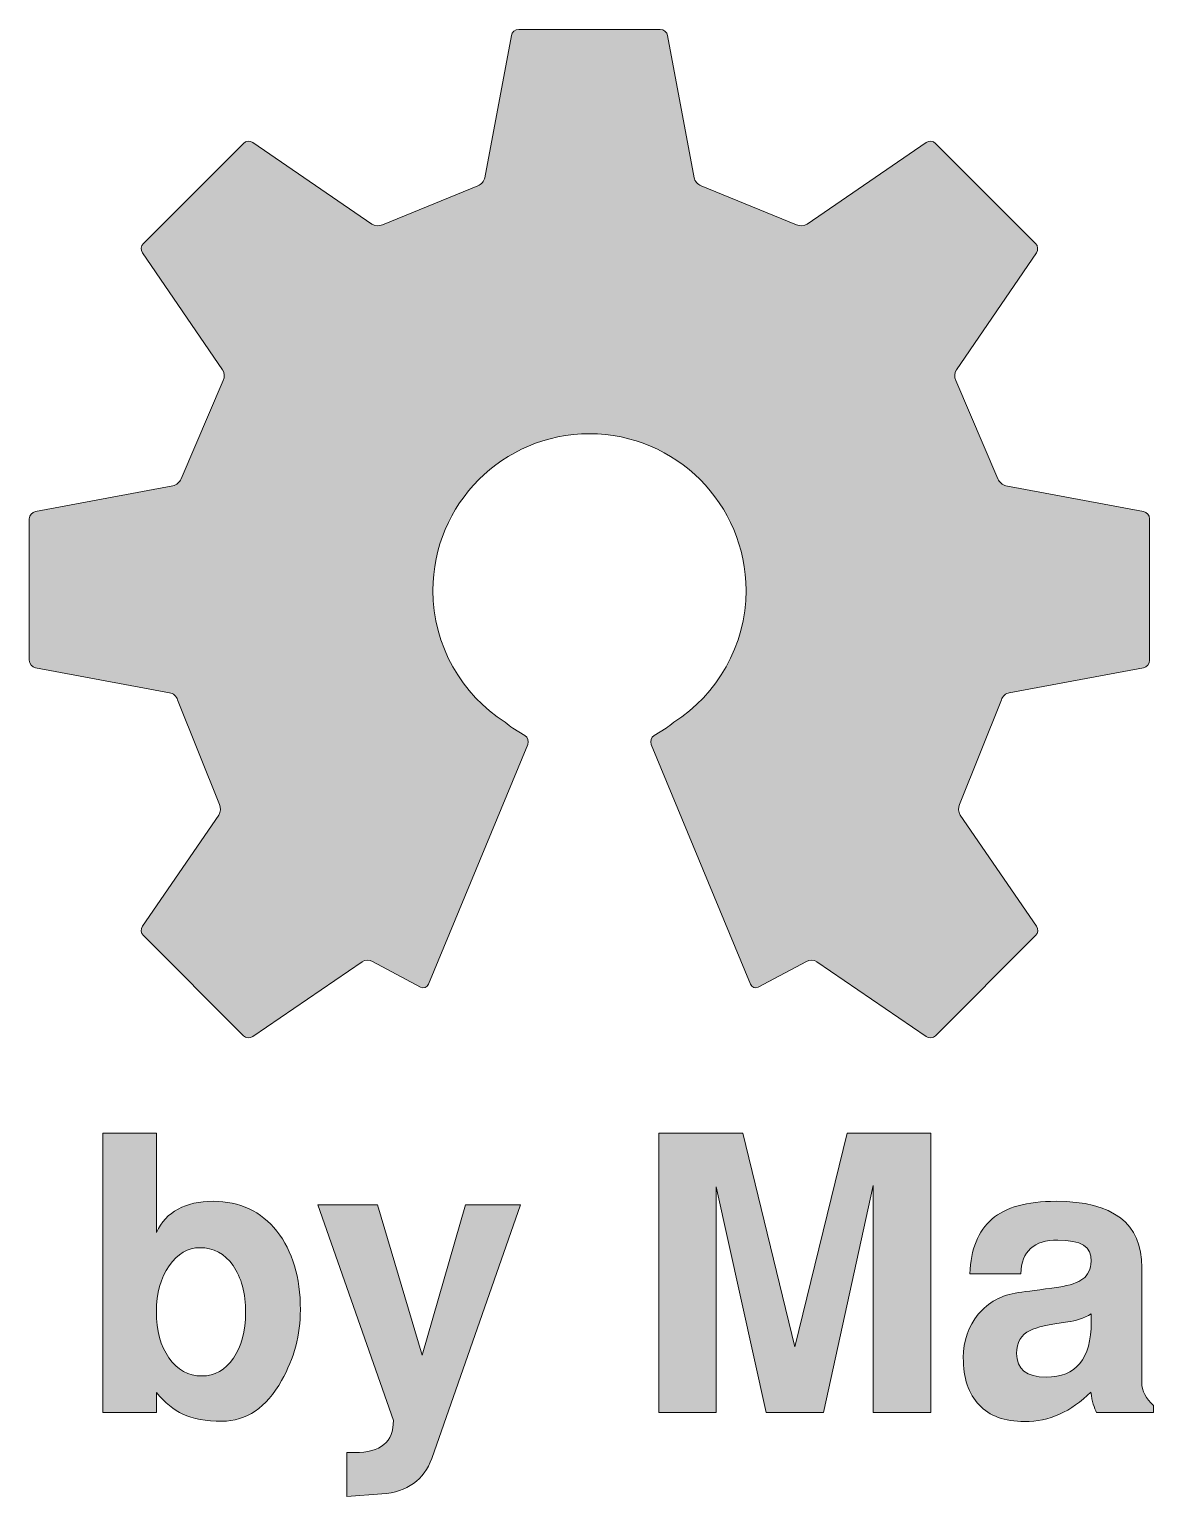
# Model space of a CAD drawing. Header units: inches. Extents: x 0.3 to 5.89, y -3.73 to -0.29.
# Drawn here: x 0.3042 to 0.6712, y -1.5107 to -1.0319 of the extents above; entities that cross this region are included whole.
import ezdxf

# ---------------------------------------------------------------- set-up
doc = ezdxf.new("R2010")
doc.units = ezdxf.units.IN
doc.header["$MEASUREMENT"] = 0
doc.layers.add('Layer 1', color=7, linetype='Continuous')

# ---------------------------------------------------------------- blocks, each defined once
blk = doc.blocks.new('block 7')
at = {"layer": 'Layer 1', "true_color": 0xed1f24}
h = blk.add_hatch(color=240, dxfattribs=at)
h.dxf.hatch_style = 2
edge = h.paths.add_edge_path()
edge.add_spline(control_points=[(0.66787, -1.18919), (0.66787, -1.18919), (0.62298, -1.18084), (0.62298, -1.18084), (0.62189, -1.18064), (0.62069, -1.17961), (0.62033, -1.17855), (0.62033, -1.17855), (0.60656, -1.14645), (0.60656, -1.14645), (0.60605, -1.14546), (0.60615, -1.1439), (0.60678, -1.14298), (0.60678, -1.14298), (0.63293, -1.10486), (0.63293, -1.10486), (0.63356, -1.10394), (0.63344, -1.10255), (0.63265, -1.10176), (0.63265, -1.10176), (0.59998, -1.06909), (0.59998, -1.06909), (0.59919, -1.0683), (0.5978, -1.06817), (0.59688, -1.0688), (0.59688, -1.0688), (0.55809, -1.09542), (0.55809, -1.09542), (0.55717, -1.09605), (0.5556, -1.09616), (0.5546, -1.09567), (0.5546, -1.09567), (0.52347, -1.08293), (0.52347, -1.08293), (0.52242, -1.08258), (0.52139, -1.0814), (0.52118, -1.0803), (0.52118, -1.0803), (0.51254, -1.03387), (0.51254, -1.03387), (0.51234, -1.03277), (0.51126, -1.03188), (0.51015, -1.03188), (0.51015, -1.03188), (0.46394, -1.03188), (0.46394, -1.03188), (0.46282, -1.03188), (0.46174, -1.03277), (0.46154, -1.03387), (0.46154, -1.03387), (0.4529, -1.0803), (0.4529, -1.0803), (0.45269, -1.0814), (0.45167, -1.08258), (0.45061, -1.08293), (0.45061, -1.08293), (0.41948, -1.09567), (0.41948, -1.09567), (0.41848, -1.09616), (0.41691, -1.09605), (0.416, -1.09542), (0.416, -1.09542), (0.3772, -1.0688), (0.3772, -1.0688), (0.37628, -1.06817), (0.37488, -1.0683), (0.3741, -1.06909), (0.3741, -1.06909), (0.34143, -1.10176), (0.34143, -1.10176), (0.34064, -1.10255), (0.34051, -1.10394), (0.34114, -1.10486), (0.34114, -1.10486), (0.3673, -1.14298), (0.3673, -1.14298), (0.36793, -1.1439), (0.36803, -1.14546), (0.36751, -1.14645), (0.36751, -1.14645), (0.35375, -1.17855), (0.35375, -1.17855), (0.35339, -1.17961), (0.35219, -1.18064), (0.35109, -1.18084), (0.35109, -1.18084), (0.3062, -1.18919), (0.3062, -1.18919), (0.30511, -1.1894), (0.30421, -1.19047), (0.30421, -1.19159), (0.30421, -1.19159), (0.30421, -1.23779), (0.30421, -1.23779), (0.30421, -1.23891), (0.30511, -1.24), (0.30621, -1.24019), (0.30621, -1.24019), (0.35, -1.24835), (0.35, -1.24835), (0.35109, -1.24854), (0.35226, -1.24959), (0.35259, -1.25064), (0.35259, -1.25064), (0.36627, -1.28479), (0.36627, -1.28479), (0.36675, -1.28579), (0.36664, -1.28736), (0.36601, -1.28828), (0.36601, -1.28828), (0.34114, -1.32453), (0.34114, -1.32453), (0.34051, -1.32545), (0.34064, -1.32684), (0.34142, -1.32763), (0.34142, -1.32763), (0.3741, -1.36031), (0.3741, -1.36031), (0.37488, -1.36108), (0.37628, -1.36122), (0.3772, -1.36059), (0.3772, -1.36059), (0.41281, -1.33615), (0.41281, -1.33615), (0.41373, -1.33552), (0.41526, -1.33547), (0.41622, -1.33603), (0.41622, -1.33603), (0.43193, -1.34442), (0.43193, -1.34442), (0.43292, -1.34493), (0.43408, -1.3445), (0.4345, -1.34347), (0.4345, -1.34347), (0.46689, -1.26523), (0.46689, -1.26523), (0.46731, -1.2642), (0.46689, -1.26289), (0.46594, -1.26232), (0.46594, -1.26232), (0.462, -1.25991), (0.462, -1.25991), (0.46128, -1.25946), (0.46029, -1.25869), (0.45952, -1.258), (0.44535, -1.24893), (0.43594, -1.23304), (0.43594, -1.21496), (0.43594, -1.18673), (0.45881, -1.16386), (0.48703, -1.16386), (0.51526, -1.16386), (0.53813, -1.18673), (0.53813, -1.21496), (0.53813, -1.23304), (0.52873, -1.24893), (0.51455, -1.258), (0.51378, -1.25869), (0.5128, -1.25946), (0.51207, -1.25991), (0.51207, -1.25991), (0.50814, -1.26232), (0.50814, -1.26232), (0.5072, -1.26289), (0.50676, -1.2642), (0.50719, -1.26523), (0.50719, -1.26523), (0.53956, -1.34347), (0.53956, -1.34347), (0.53999, -1.3445), (0.54115, -1.34493), (0.54215, -1.34442), (0.54215, -1.34442), (0.55785, -1.33604), (0.55785, -1.33604), (0.55881, -1.33547), (0.56034, -1.33552), (0.56127, -1.33615), (0.56127, -1.33615), (0.59688, -1.36059), (0.59688, -1.36059), (0.59779, -1.36122), (0.59919, -1.36108), (0.59998, -1.36031), (0.59998, -1.36031), (0.63265, -1.32763), (0.63265, -1.32763), (0.63344, -1.32685), (0.63357, -1.32545), (0.63293, -1.32454), (0.63293, -1.32454), (0.60806, -1.28828), (0.60806, -1.28828), (0.60744, -1.28737), (0.60731, -1.2858), (0.6078, -1.2848), (0.6078, -1.2848), (0.62147, -1.25064), (0.62147, -1.25064), (0.62181, -1.24959), (0.62297, -1.24854), (0.62407, -1.24835), (0.62407, -1.24835), (0.66787, -1.24019), (0.66787, -1.24019), (0.66896, -1.24), (0.66985, -1.23892), (0.66985, -1.23779), (0.66985, -1.23779), (0.66986, -1.19159), (0.66986, -1.19159), (0.66987, -1.19047), (0.66897, -1.1894), (0.66787, -1.18919)], knot_values=[0, 0, 0, 0, 0.013889, 0.013889, 0.013889, 0.027778, 0.027778, 0.027778, 0.041667, 0.041667, 0.041667, 0.055556, 0.055556, 0.055556, 0.069444, 0.069444, 0.069444, 0.083333, 0.083333, 0.083333, 0.097222, 0.097222, 0.097222, 0.111111, 0.111111, 0.111111, 0.125, 0.125, 0.125, 0.138889, 0.138889, 0.138889, 0.152778, 0.152778, 0.152778, 0.166667, 0.166667, 0.166667, 0.180556, 0.180556, 0.180556, 0.194444, 0.194444, 0.194444, 0.208333, 0.208333, 0.208333, 0.222222, 0.222222, 0.222222, 0.236111, 0.236111, 0.236111, 0.25, 0.25, 0.25, 0.263889, 0.263889, 0.263889, 0.277778, 0.277778, 0.277778, 0.291667, 0.291667, 0.291667, 0.305556, 0.305556, 0.305556, 0.319444, 0.319444, 0.319444, 0.333333, 0.333333, 0.333333, 0.347222, 0.347222, 0.347222, 0.361111, 0.361111, 0.361111, 0.375, 0.375, 0.375, 0.388889, 0.388889, 0.388889, 0.402778, 0.402778, 0.402778, 0.416667, 0.416667, 0.416667, 0.430556, 0.430556, 0.430556, 0.444444, 0.444444, 0.444444, 0.458333, 0.458333, 0.458333, 0.472222, 0.472222, 0.472222, 0.486111, 0.486111, 0.486111, 0.5, 0.5, 0.5, 0.513889, 0.513889, 0.513889, 0.527778, 0.527778, 0.527778, 0.541667, 0.541667, 0.541667, 0.555556, 0.555556, 0.555556, 0.569444, 0.569444, 0.569444, 0.583333, 0.583333, 0.583333, 0.597222, 0.597222, 0.597222, 0.611111, 0.611111, 0.611111, 0.625, 0.625, 0.625, 0.638889, 0.638889, 0.638889, 0.652778, 0.652778, 0.652778, 0.666667, 0.666667, 0.666667, 0.680556, 0.680556, 0.680556, 0.694444, 0.694444, 0.694444, 0.708333, 0.708333, 0.708333, 0.722222, 0.722222, 0.722222, 0.736111, 0.736111, 0.736111, 0.75, 0.75, 0.75, 0.763889, 0.763889, 0.763889, 0.777778, 0.777778, 0.777778, 0.791667, 0.791667, 0.791667, 0.805556, 0.805556, 0.805556, 0.819444, 0.819444, 0.819444, 0.833333, 0.833333, 0.833333, 0.847222, 0.847222, 0.847222, 0.861111, 0.861111, 0.861111, 0.875, 0.875, 0.875, 0.888889, 0.888889, 0.888889, 0.902778, 0.902778, 0.902778, 0.916667, 0.916667, 0.916667, 0.930556, 0.930556, 0.930556, 0.944444, 0.944444, 0.944444, 0.958333, 0.958333, 0.958333, 0.972222, 0.972222, 0.972222, 0.986111, 0.986111, 0.986111, 0.986111], degree=3, periodic=0)
edge.add_line((0.66787, -1.18919), (0.66787, -1.18919))
at = {"layer": 'Layer 1', "lineweight": 0}
blk.add_open_spline([(0.66787, -1.18919), (0.66787, -1.18919), (0.62298, -1.18084), (0.62298, -1.18084), (0.62189, -1.18064), (0.62069, -1.17961), (0.62033, -1.17855), (0.62033, -1.17855), (0.60656, -1.14645), (0.60656, -1.14645), (0.60605, -1.14546), (0.60615, -1.1439), (0.60678, -1.14298), (0.60678, -1.14298), (0.63293, -1.10486), (0.63293, -1.10486), (0.63356, -1.10394), (0.63344, -1.10255), (0.63265, -1.10176), (0.63265, -1.10176), (0.59998, -1.06909), (0.59998, -1.06909), (0.59919, -1.0683), (0.5978, -1.06817), (0.59688, -1.0688), (0.59688, -1.0688), (0.55809, -1.09542), (0.55809, -1.09542), (0.55717, -1.09605), (0.5556, -1.09616), (0.5546, -1.09567), (0.5546, -1.09567), (0.52347, -1.08293), (0.52347, -1.08293), (0.52242, -1.08258), (0.52139, -1.0814), (0.52118, -1.0803), (0.52118, -1.0803), (0.51254, -1.03387), (0.51254, -1.03387), (0.51234, -1.03277), (0.51126, -1.03188), (0.51015, -1.03188), (0.51015, -1.03188), (0.46394, -1.03188), (0.46394, -1.03188), (0.46282, -1.03188), (0.46174, -1.03277), (0.46154, -1.03387), (0.46154, -1.03387), (0.4529, -1.0803), (0.4529, -1.0803), (0.45269, -1.0814), (0.45167, -1.08258), (0.45061, -1.08293), (0.45061, -1.08293), (0.41948, -1.09567), (0.41948, -1.09567), (0.41848, -1.09616), (0.41691, -1.09605), (0.416, -1.09542), (0.416, -1.09542), (0.3772, -1.0688), (0.3772, -1.0688), (0.37628, -1.06817), (0.37488, -1.0683), (0.3741, -1.06909), (0.3741, -1.06909), (0.34143, -1.10176), (0.34143, -1.10176), (0.34064, -1.10255), (0.34051, -1.10394), (0.34114, -1.10486), (0.34114, -1.10486), (0.3673, -1.14298), (0.3673, -1.14298), (0.36793, -1.1439), (0.36803, -1.14546), (0.36751, -1.14645), (0.36751, -1.14645), (0.35375, -1.17855), (0.35375, -1.17855), (0.35339, -1.17961), (0.35219, -1.18064), (0.35109, -1.18084), (0.35109, -1.18084), (0.3062, -1.18919), (0.3062, -1.18919), (0.30511, -1.1894), (0.30421, -1.19047), (0.30421, -1.19159), (0.30421, -1.19159), (0.30421, -1.23779), (0.30421, -1.23779), (0.30421, -1.23891), (0.30511, -1.24), (0.30621, -1.24019), (0.30621, -1.24019), (0.35, -1.24835), (0.35, -1.24835), (0.35109, -1.24854), (0.35226, -1.24959), (0.35259, -1.25064), (0.35259, -1.25064), (0.36627, -1.28479), (0.36627, -1.28479), (0.36675, -1.28579), (0.36664, -1.28736), (0.36601, -1.28828), (0.36601, -1.28828), (0.34114, -1.32453), (0.34114, -1.32453), (0.34051, -1.32545), (0.34064, -1.32684), (0.34142, -1.32763), (0.34142, -1.32763), (0.3741, -1.36031), (0.3741, -1.36031), (0.37488, -1.36108), (0.37628, -1.36122), (0.3772, -1.36059), (0.3772, -1.36059), (0.41281, -1.33615), (0.41281, -1.33615), (0.41373, -1.33552), (0.41526, -1.33547), (0.41622, -1.33603), (0.41622, -1.33603), (0.43193, -1.34442), (0.43193, -1.34442), (0.43292, -1.34493), (0.43408, -1.3445), (0.4345, -1.34347), (0.4345, -1.34347), (0.46689, -1.26523), (0.46689, -1.26523), (0.46731, -1.2642), (0.46689, -1.26289), (0.46594, -1.26232), (0.46594, -1.26232), (0.462, -1.25991), (0.462, -1.25991), (0.46128, -1.25946), (0.46029, -1.25869), (0.45952, -1.258), (0.44535, -1.24893), (0.43594, -1.23304), (0.43594, -1.21496), (0.43594, -1.18673), (0.45881, -1.16386), (0.48703, -1.16386), (0.51526, -1.16386), (0.53813, -1.18673), (0.53813, -1.21496), (0.53813, -1.23304), (0.52873, -1.24893), (0.51455, -1.258), (0.51378, -1.25869), (0.5128, -1.25946), (0.51207, -1.25991), (0.51207, -1.25991), (0.50814, -1.26232), (0.50814, -1.26232), (0.5072, -1.26289), (0.50676, -1.2642), (0.50719, -1.26523), (0.50719, -1.26523), (0.53956, -1.34347), (0.53956, -1.34347), (0.53999, -1.3445), (0.54115, -1.34493), (0.54215, -1.34442), (0.54215, -1.34442), (0.55785, -1.33604), (0.55785, -1.33604), (0.55881, -1.33547), (0.56034, -1.33552), (0.56127, -1.33615), (0.56127, -1.33615), (0.59688, -1.36059), (0.59688, -1.36059), (0.59779, -1.36122), (0.59919, -1.36108), (0.59998, -1.36031), (0.59998, -1.36031), (0.63265, -1.32763), (0.63265, -1.32763), (0.63344, -1.32685), (0.63357, -1.32545), (0.63293, -1.32454), (0.63293, -1.32454), (0.60806, -1.28828), (0.60806, -1.28828), (0.60744, -1.28737), (0.60731, -1.2858), (0.6078, -1.2848), (0.6078, -1.2848), (0.62147, -1.25064), (0.62147, -1.25064), (0.62181, -1.24959), (0.62297, -1.24854), (0.62407, -1.24835), (0.62407, -1.24835), (0.66787, -1.24019), (0.66787, -1.24019), (0.66896, -1.24), (0.66985, -1.23892), (0.66985, -1.23779), (0.66985, -1.23779), (0.66986, -1.19159), (0.66986, -1.19159), (0.66987, -1.19047), (0.66897, -1.1894), (0.66787, -1.18919)], degree=3, knots=[0, 0, 0, 0, 1, 1, 1, 2, 2, 2, 3, 3, 3, 4, 4, 4, 5, 5, 5, 6, 6, 6, 7, 7, 7, 8, 8, 8, 9, 9, 9, 10, 10, 10, 11, 11, 11, 12, 12, 12, 13, 13, 13, 14, 14, 14, 15, 15, 15, 16, 16, 16, 17, 17, 17, 18, 18, 18, 19, 19, 19, 20, 20, 20, 21, 21, 21, 22, 22, 22, 23, 23, 23, 24, 24, 24, 25, 25, 25, 26, 26, 26, 27, 27, 27, 28, 28, 28, 29, 29, 29, 30, 30, 30, 31, 31, 31, 32, 32, 32, 33, 33, 33, 34, 34, 34, 35, 35, 35, 36, 36, 36, 37, 37, 37, 38, 38, 38, 39, 39, 39, 40, 40, 40, 41, 41, 41, 42, 42, 42, 43, 43, 43, 44, 44, 44, 45, 45, 45, 46, 46, 46, 47, 47, 47, 48, 48, 48, 49, 49, 49, 50, 50, 50, 51, 51, 51, 52, 52, 52, 53, 53, 53, 54, 54, 54, 55, 55, 55, 56, 56, 56, 57, 57, 57, 58, 58, 58, 59, 59, 59, 60, 60, 60, 61, 61, 61, 62, 62, 62, 63, 63, 63, 64, 64, 64, 65, 65, 65, 66, 66, 66, 67, 67, 67, 68, 68, 68, 69, 69, 69, 70, 70, 70, 71, 71, 71, 71], dxfattribs=at)
blk = doc.blocks.new('block 10')
at = {"layer": 'Layer 1', "true_color": 0xed1f24}
h = blk.add_hatch(color=240, dxfattribs=at)
h.dxf.hatch_style = 2
edge = h.paths.add_edge_path()
edge.add_spline(control_points=[(0.39268, -1.44971), (0.39268, -1.45788), (0.39063, -1.46558), (0.38656, -1.47283), (0.38155, -1.48167), (0.37505, -1.48608), (0.36705, -1.48608), (0.36188, -1.48608), (0.35763, -1.48533), (0.3543, -1.48383), (0.35139, -1.48242), (0.34851, -1.48004), (0.34568, -1.47671), (0.34568, -1.47671), (0.34568, -1.48321), (0.34568, -1.48321), (0.34568, -1.48321), (0.32818, -1.48321), (0.32818, -1.48321), (0.32818, -1.48321), (0.32818, -1.39208), (0.32818, -1.39208), (0.32818, -1.39208), (0.34568, -1.39208), (0.34568, -1.39208), (0.34568, -1.39208), (0.34568, -1.42446), (0.34568, -1.42446), (0.34892, -1.41771), (0.3551, -1.41433), (0.36418, -1.41433), (0.37292, -1.41433), (0.37986, -1.41758), (0.38499, -1.42409), (0.39012, -1.43058), (0.39268, -1.43913), (0.39268, -1.44971)], knot_values=[0, 0, 0, 0, 1, 1, 1, 2, 2, 2, 3, 3, 3, 4, 4, 4, 5, 5, 5, 6, 6, 6, 7, 7, 7, 8, 8, 8, 9, 9, 9, 10, 10, 10, 11, 11, 11, 12, 12, 12, 12], degree=3, periodic=1)
edge = h.paths.add_edge_path()
edge.add_spline(control_points=[(0.3748, -1.45071), (0.3748, -1.4443), (0.37343, -1.43915), (0.37069, -1.43527), (0.36795, -1.4314), (0.36435, -1.42946), (0.35986, -1.42946), (0.35596, -1.42946), (0.35263, -1.43144), (0.34985, -1.4354), (0.34707, -1.43936), (0.34568, -1.44434), (0.34568, -1.45033), (0.34568, -1.4565), (0.34705, -1.46154), (0.34979, -1.46546), (0.35253, -1.46937), (0.35609, -1.47133), (0.36049, -1.47133), (0.36472, -1.47133), (0.36816, -1.46939), (0.37082, -1.46552), (0.37347, -1.46164), (0.3748, -1.45671), (0.3748, -1.45071)], knot_values=[0, 0, 0, 0, 1, 1, 1, 2, 2, 2, 3, 3, 3, 4, 4, 4, 5, 5, 5, 6, 6, 6, 7, 7, 7, 8, 8, 8, 8], degree=3, periodic=1)
h = blk.add_hatch(color=240, dxfattribs=at)
h.dxf.hatch_style = 2
h.paths.add_polyline_path([(0.59844, -1.48321), (0.57968, -1.48321), (0.57968, -1.40921), (0.56344, -1.48321), (0.54468, -1.48321), (0.52843, -1.40959), (0.52843, -1.48321), (0.50968, -1.48321), (0.50968, -1.39208), (0.53712, -1.39208), (0.55405, -1.46185), (0.57116, -1.39208), (0.59844, -1.39208)])
h = blk.add_hatch(color=240, dxfattribs=at)
h.dxf.hatch_style = 2
edge = h.paths.add_edge_path()
edge.add_spline(control_points=[(0.46455, -1.41546), (0.46455, -1.41546), (0.43555, -1.49821), (0.43555, -1.49821), (0.43305, -1.50529), (0.42763, -1.50917), (0.4193, -1.50983), (0.4193, -1.50983), (0.4078, -1.51071), (0.4078, -1.51071), (0.4078, -1.51071), (0.4078, -1.49633), (0.4078, -1.49633), (0.4078, -1.49633), (0.41043, -1.49633), (0.41043, -1.49633), (0.41884, -1.49633), (0.42306, -1.49283), (0.42306, -1.48583), (0.42306, -1.48583), (0.39842, -1.41546), (0.39842, -1.41546), (0.39842, -1.41546), (0.4178, -1.41546), (0.4178, -1.41546), (0.4178, -1.41546), (0.43243, -1.46459), (0.43243, -1.46459), (0.43243, -1.46459), (0.44655, -1.41546), (0.44655, -1.41546), (0.44655, -1.41546), (0.46455, -1.41546), (0.46455, -1.41546)], knot_values=[0, 0, 0, 0, 1, 1, 1, 2, 2, 2, 3, 3, 3, 4, 4, 4, 5, 5, 5, 6, 6, 6, 7, 7, 7, 8, 8, 8, 9, 9, 9, 10, 10, 10, 11, 11, 11, 11], degree=3, periodic=1)
h = blk.add_hatch(color=240, dxfattribs=at)
h.dxf.hatch_style = 2
edge = h.paths.add_edge_path()
edge.add_spline(control_points=[(0.67118, -1.48321), (0.67118, -1.48321), (0.65256, -1.48321), (0.65256, -1.48321), (0.65173, -1.48188), (0.6511, -1.47967), (0.65068, -1.47658), (0.64427, -1.483), (0.63706, -1.48621), (0.62906, -1.48621), (0.62256, -1.48621), (0.6176, -1.4844), (0.61418, -1.48077), (0.61077, -1.47715), (0.60906, -1.472), (0.60906, -1.46533), (0.60906, -1.45983), (0.61068, -1.45513), (0.61393, -1.45121), (0.61718, -1.44729), (0.62155, -1.44492), (0.62705, -1.44409), (0.62964, -1.44375), (0.63401, -1.44317), (0.64018, -1.44234), (0.64385, -1.44175), (0.6465, -1.44086), (0.64812, -1.43964), (0.64975, -1.43844), (0.65064, -1.4365), (0.65081, -1.43383), (0.65106, -1.42925), (0.64743, -1.42696), (0.63993, -1.42696), (0.6321, -1.42696), (0.62806, -1.43062), (0.62781, -1.43796), (0.62781, -1.43796), (0.61118, -1.43796), (0.61118, -1.43796), (0.61151, -1.42996), (0.61391, -1.42402), (0.61837, -1.42015), (0.62283, -1.41627), (0.62981, -1.41433), (0.63931, -1.41433), (0.65797, -1.41433), (0.66731, -1.42154), (0.66731, -1.43596), (0.66731, -1.43596), (0.66731, -1.47333), (0.66731, -1.47333), (0.66731, -1.47625), (0.6686, -1.47879), (0.67118, -1.48096), (0.67118, -1.48096), (0.67118, -1.48321), (0.67118, -1.48321)], knot_values=[0, 0, 0, 0, 1, 1, 1, 2, 2, 2, 3, 3, 3, 4, 4, 4, 5, 5, 5, 6, 6, 6, 7, 7, 7, 8, 8, 8, 9, 9, 9, 10, 10, 10, 11, 11, 11, 12, 12, 12, 13, 13, 13, 14, 14, 14, 15, 15, 15, 16, 16, 16, 17, 17, 17, 18, 18, 18, 19, 19, 19, 19], degree=3, periodic=1)
edge = h.paths.add_edge_path()
edge.add_spline(control_points=[(0.65081, -1.45371), (0.65081, -1.45371), (0.65081, -1.45108), (0.65081, -1.45108), (0.6483, -1.4525), (0.64574, -1.45338), (0.64314, -1.45371), (0.63703, -1.45446), (0.63293, -1.45538), (0.63083, -1.45646), (0.6279, -1.45788), (0.62643, -1.46037), (0.62643, -1.46396), (0.62643, -1.46913), (0.62966, -1.47171), (0.63611, -1.47171), (0.64591, -1.47171), (0.65081, -1.46571), (0.65081, -1.45371)], knot_values=[0, 0, 0, 0, 1, 1, 1, 2, 2, 2, 3, 3, 3, 4, 4, 4, 5, 5, 5, 6, 6, 6, 6], degree=3, periodic=1)
at = {"layer": 'Layer 1', "lineweight": 0}
blk.add_lwpolyline([(0.59844, -1.48321), (0.57968, -1.48321), (0.57968, -1.40921), (0.56344, -1.48321), (0.54468, -1.48321), (0.52843, -1.40959), (0.52843, -1.48321), (0.50968, -1.48321), (0.50968, -1.39208), (0.53712, -1.39208), (0.55405, -1.46185), (0.57116, -1.39208), (0.59844, -1.39208), (0.59844, -1.48321)], dxfattribs=at)
for points, knots in [([(0.39268, -1.44971), (0.39268, -1.45788), (0.39063, -1.46558), (0.38656, -1.47283), (0.38155, -1.48167), (0.37505, -1.48608), (0.36705, -1.48608), (0.36188, -1.48608), (0.35763, -1.48533), (0.3543, -1.48383), (0.35139, -1.48242), (0.34851, -1.48004), (0.34568, -1.47671), (0.34568, -1.47671), (0.34568, -1.48321), (0.34568, -1.48321), (0.34568, -1.48321), (0.32818, -1.48321), (0.32818, -1.48321), (0.32818, -1.48321), (0.32818, -1.39208), (0.32818, -1.39208), (0.32818, -1.39208), (0.34568, -1.39208), (0.34568, -1.39208), (0.34568, -1.39208), (0.34568, -1.42446), (0.34568, -1.42446), (0.34892, -1.41771), (0.3551, -1.41433), (0.36418, -1.41433), (0.37292, -1.41433), (0.37986, -1.41758), (0.38499, -1.42409), (0.39012, -1.43058), (0.39268, -1.43913), (0.39268, -1.44971)], [0, 0, 0, 0, 1, 1, 1, 2, 2, 2, 3, 3, 3, 4, 4, 4, 5, 5, 5, 6, 6, 6, 7, 7, 7, 8, 8, 8, 9, 9, 9, 10, 10, 10, 11, 11, 11, 12, 12, 12, 12]), ([(0.46455, -1.41546), (0.46455, -1.41546), (0.43555, -1.49821), (0.43555, -1.49821), (0.43305, -1.50529), (0.42763, -1.50917), (0.4193, -1.50983), (0.4193, -1.50983), (0.4078, -1.51071), (0.4078, -1.51071), (0.4078, -1.51071), (0.4078, -1.49633), (0.4078, -1.49633), (0.4078, -1.49633), (0.41043, -1.49633), (0.41043, -1.49633), (0.41884, -1.49633), (0.42306, -1.49283), (0.42306, -1.48583), (0.42306, -1.48583), (0.39842, -1.41546), (0.39842, -1.41546), (0.39842, -1.41546), (0.4178, -1.41546), (0.4178, -1.41546), (0.4178, -1.41546), (0.43243, -1.46459), (0.43243, -1.46459), (0.43243, -1.46459), (0.44655, -1.41546), (0.44655, -1.41546), (0.44655, -1.41546), (0.46455, -1.41546), (0.46455, -1.41546)], [0, 0, 0, 0, 1, 1, 1, 2, 2, 2, 3, 3, 3, 4, 4, 4, 5, 5, 5, 6, 6, 6, 7, 7, 7, 8, 8, 8, 9, 9, 9, 10, 10, 10, 11, 11, 11, 11]), ([(0.67118, -1.48321), (0.67118, -1.48321), (0.65256, -1.48321), (0.65256, -1.48321), (0.65173, -1.48188), (0.6511, -1.47967), (0.65068, -1.47658), (0.64427, -1.483), (0.63706, -1.48621), (0.62906, -1.48621), (0.62256, -1.48621), (0.6176, -1.4844), (0.61418, -1.48077), (0.61077, -1.47715), (0.60906, -1.472), (0.60906, -1.46533), (0.60906, -1.45983), (0.61068, -1.45513), (0.61393, -1.45121), (0.61718, -1.44729), (0.62155, -1.44492), (0.62705, -1.44409), (0.62964, -1.44375), (0.63401, -1.44317), (0.64018, -1.44234), (0.64385, -1.44175), (0.6465, -1.44086), (0.64812, -1.43964), (0.64975, -1.43844), (0.65064, -1.4365), (0.65081, -1.43383), (0.65106, -1.42925), (0.64743, -1.42696), (0.63993, -1.42696), (0.6321, -1.42696), (0.62806, -1.43062), (0.62781, -1.43796), (0.62781, -1.43796), (0.61118, -1.43796), (0.61118, -1.43796), (0.61151, -1.42996), (0.61391, -1.42402), (0.61837, -1.42015), (0.62283, -1.41627), (0.62981, -1.41433), (0.63931, -1.41433), (0.65797, -1.41433), (0.66731, -1.42154), (0.66731, -1.43596), (0.66731, -1.43596), (0.66731, -1.47333), (0.66731, -1.47333), (0.66731, -1.47625), (0.6686, -1.47879), (0.67118, -1.48096), (0.67118, -1.48096), (0.67118, -1.48321), (0.67118, -1.48321)], [0, 0, 0, 0, 1, 1, 1, 2, 2, 2, 3, 3, 3, 4, 4, 4, 5, 5, 5, 6, 6, 6, 7, 7, 7, 8, 8, 8, 9, 9, 9, 10, 10, 10, 11, 11, 11, 12, 12, 12, 13, 13, 13, 14, 14, 14, 15, 15, 15, 16, 16, 16, 17, 17, 17, 18, 18, 18, 19, 19, 19, 19]), ([(0.3748, -1.45071), (0.3748, -1.4443), (0.37343, -1.43915), (0.37069, -1.43527), (0.36795, -1.4314), (0.36435, -1.42946), (0.35986, -1.42946), (0.35596, -1.42946), (0.35263, -1.43144), (0.34985, -1.4354), (0.34707, -1.43936), (0.34568, -1.44434), (0.34568, -1.45033), (0.34568, -1.4565), (0.34705, -1.46154), (0.34979, -1.46546), (0.35253, -1.46937), (0.35609, -1.47133), (0.36049, -1.47133), (0.36472, -1.47133), (0.36816, -1.46939), (0.37082, -1.46552), (0.37347, -1.46164), (0.3748, -1.45671), (0.3748, -1.45071)], [0, 0, 0, 0, 1, 1, 1, 2, 2, 2, 3, 3, 3, 4, 4, 4, 5, 5, 5, 6, 6, 6, 7, 7, 7, 8, 8, 8, 8]), ([(0.65081, -1.45371), (0.65081, -1.45371), (0.65081, -1.45108), (0.65081, -1.45108), (0.6483, -1.4525), (0.64574, -1.45338), (0.64314, -1.45371), (0.63703, -1.45446), (0.63293, -1.45538), (0.63083, -1.45646), (0.6279, -1.45788), (0.62643, -1.46037), (0.62643, -1.46396), (0.62643, -1.46913), (0.62966, -1.47171), (0.63611, -1.47171), (0.64591, -1.47171), (0.65081, -1.46571), (0.65081, -1.45371)], [0, 0, 0, 0, 1, 1, 1, 2, 2, 2, 3, 3, 3, 4, 4, 4, 5, 5, 5, 6, 6, 6, 6])]:
    blk.add_open_spline(points, degree=3, knots=knots, dxfattribs=at)
blk = doc.blocks.new('block 6')
at = {"layer": 'Layer 1'}
for name in ['block 7', 'block 10']:
    blk.add_blockref(name, (0, 0), dxfattribs=at)

msp = doc.modelspace()

# ---------------------------------------------------------------- block references
at = {"layer": 'Layer 1'}
msp.add_blockref('block 6', (0, 0), dxfattribs=at)

doc.saveas('drawing.dxf')
